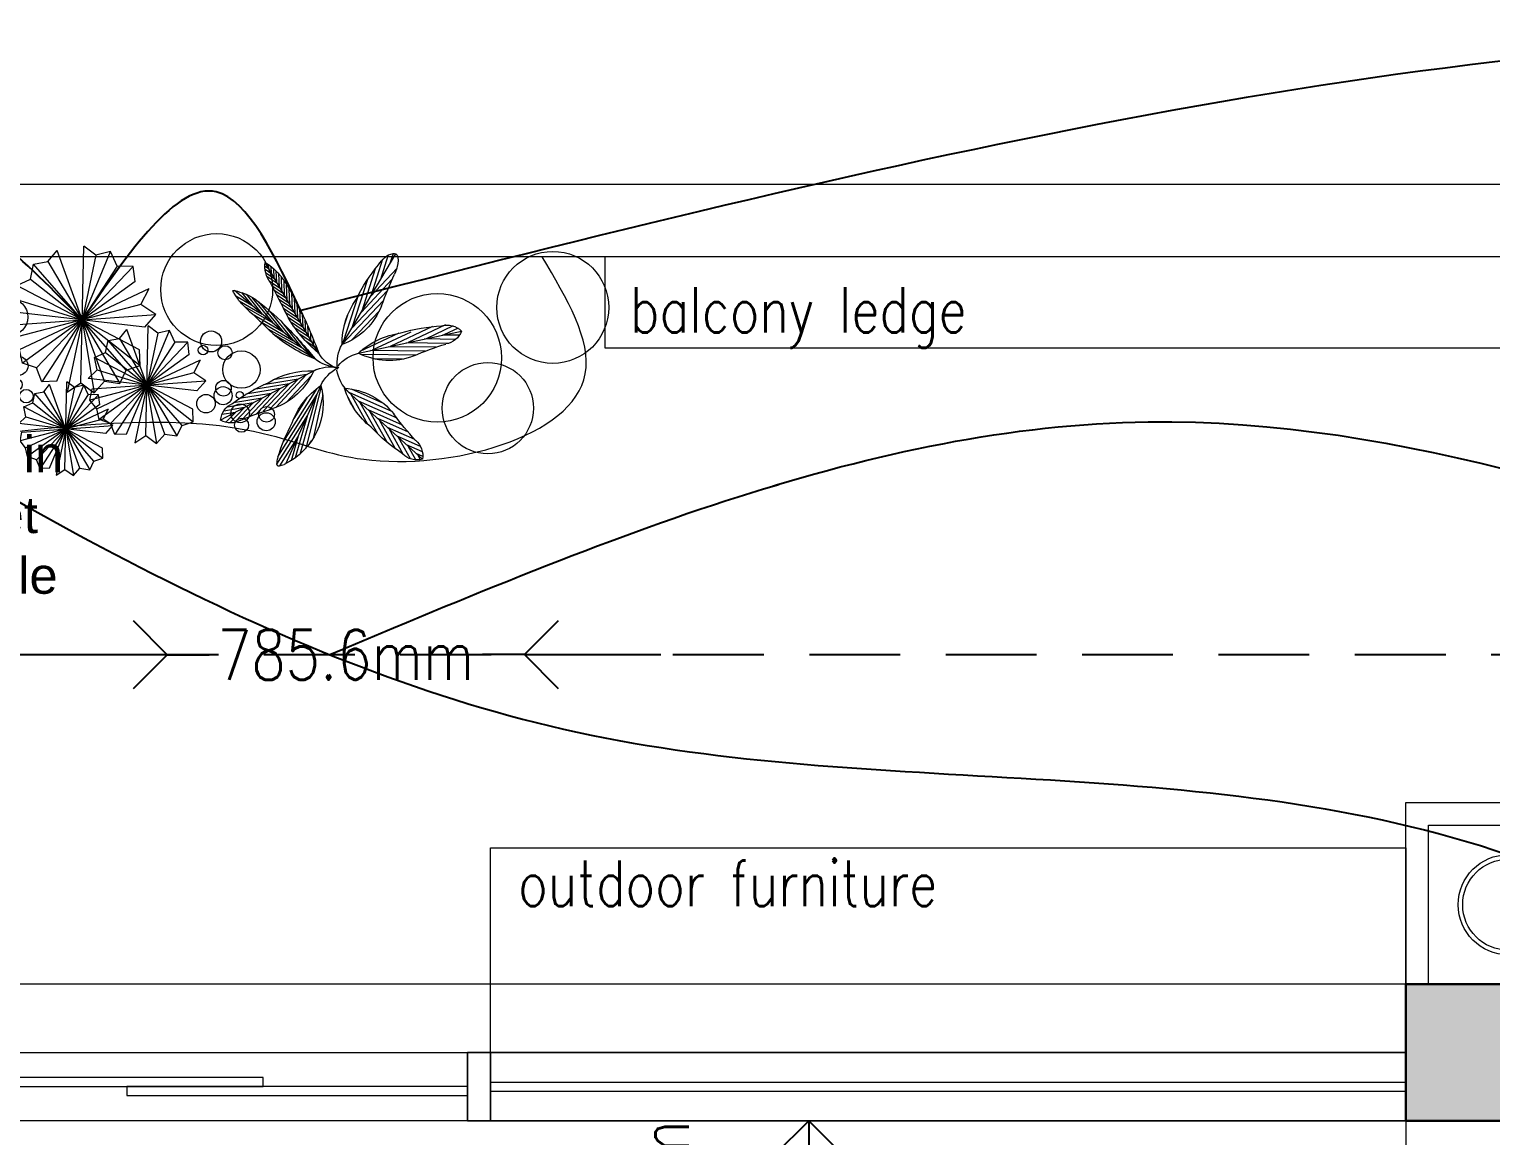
# Model space of a CAD drawing. Header units: millimetres. Extents: x 18660 to 770035, y -51195 to 133720.
# Drawn here: x 25026 to 28242, y 17082 to 19516 of the extents above; entities that cross this region are included whole.
import ezdxf
from ezdxf.lldxf.tags import DXFTag
from ezdxf.xclip import XClip

# ---------------------------------------------------------------- set-up
doc = ezdxf.new("R2010")
doc.units = ezdxf.units.MM
doc.header["$XCLIPFRAME"] = 2
doc.linetypes.add('HIDDEN', pattern=[0.375, 0.25, -0.125])
doc.layers.add('221105_Lighting Intent_Indo Nissin Raheja$0$0-BNA-CMNTS', color=240, linetype='Continuous', plot=False)
for name, color, linetype, lineweight in [('221105_Lighting Intent_Indo Nissin Raheja$0$BNA - CIV - Masonry', 250, 'Continuous', 30), ('221105_Lighting Intent_Indo Nissin Raheja$0$BNA - FF - Furn Fixed', 37, 'Continuous', 9), ('221105_Lighting Intent_Indo Nissin Raheja$0$BNA - FF - Furn Loose', 35, 'Continuous', 9), ('221105_Lighting Intent_Indo Nissin Raheja$0$BNA - HATCH - Masonry', 252, 'Continuous', 5), ('221105_Lighting Intent_Indo Nissin Raheja$0$BNA - LINE ELEV - Dark', 250, 'Continuous', 13), ('221105_Lighting Intent_Indo Nissin Raheja$0$BNA - LINE ELEV - Hidden', 252, '221105_Lighting Intent_Indo Nissin Raheja$0$DASHED', 13), ('221105_Lighting Intent_Indo Nissin Raheja$0$BNA - Text Specs', 253, 'Continuous', 0), ('221105_Lighting Intent_Indo Nissin Raheja$0$M-HVAC-TEXT1', 7, 'Continuous', 15)]:
    doc.layers.add(name, color=color, linetype=linetype, lineweight=lineweight)
for name, color, linetype, lineweight, true_color in [('221105_Lighting Intent_Indo Nissin Raheja$0$BNA - DW - Glass', 7, 'Continuous', 9, 0x007070), ('221105_Lighting Intent_Indo Nissin Raheja$0$BNA - Landscape', 7, 'Continuous', 5, 0x7c8e47), ('221105_Lighting Intent_Indo Nissin Raheja$0$BNA - LDSC - New', 7, 'Continuous', 13, 0x678156)]:
    doc.layers.add(name, color=color, linetype=linetype, lineweight=lineweight, true_color=true_color)
for name, color, linetype in [('221105_Lighting Intent_Indo Nissin Raheja$0$WINDOW', 3, 'Continuous'), ('DUMMY-TEXT', 4, 'Continuous'), ('SWITCHING CIRCUITS', 3, 'Continuous')]:
    doc.layers.add(name, color=color, linetype=linetype)
doc.layers.add('S+ TEXT', color=7, linetype='Continuous', true_color=0x009494)
doc.styles.add('221105_Lighting Intent_Indo Nissin Raheja$0$ARIAL', font='arial.ttf', dxfattribs={"width": 0.8})
doc.styles.add('221105_Lighting Intent_Indo Nissin Raheja$0$SIMPLEX', font='simplex8.shx', dxfattribs={"width": 0.8})
doc.styles.add('DPA_25', font='arial.ttf', dxfattribs={"height": 62.5})
doc.styles.add('ROMANS-TITLE', font='ROMANS.shx', dxfattribs={"width": 0.8})
tags = doc.linetypes.add('221105_Lighting Intent_Indo Nissin Raheja$0$DASHED', pattern=[19.05, 12.7, -6.35]).pattern_tags.tags
tags[6:7] = [DXFTag(74, 4), DXFTag(75, 0), DXFTag(340, '0'), DXFTag(46, 1.0), DXFTag(50, 0.0), DXFTag(44, 0.0), DXFTag(45, 0.0)]
tags[4:5] = [DXFTag(74, 4), DXFTag(75, 0), DXFTag(340, '0'), DXFTag(46, 1.0), DXFTag(50, 0.0), DXFTag(44, 0.0), DXFTag(45, 0.0)]
doc.dimstyles.new('BNA-Design', dxfattribs={"dimtxt": 200, "dimasz": 150, "dimexe": 100, "dimexo": 100, "dimgap": 1, "dimtad": 0, "dimdec": 1, "dimzin": 12, "dimdsep": 46, "dimtxsty": 'ROMANS-TITLE', "dimblk": 'OPEN90', "dimcen": 0.025, "dimclrd": 256, "dimclre": 253, "dimclrt": 256, "dimazin": 2, "dimtfac": 1, "dimtdec": 1, "dimtmove": 2, "dimatfit": 3, "dimldrblk": 'OPEN90', "dimfxl": 1, "dimtolj": 1, "dimtzin": 0, "dimlwd": -1, "dimlwe": 0, "dimarcsym": 0})

# ---------------------------------------------------------------- blocks, each defined once
blk = doc.blocks.new('221105_Lighting Intent_Indo Nissin Raheja$0$zw$3D6E')
at = {"layer": '221105_Lighting Intent_Indo Nissin Raheja$0$M-HVAC-TEXT1', "color": 7, "insert": (8908.6, 16396), "char_height": 74.211, "width": 72875.094, "attachment_point": 1, "style": '221105_Lighting Intent_Indo Nissin Raheja$0$ARIAL', "bg_fill": 2}
blk.add_mtext('{\\Fsimplex|c0;VRV OUTDOOR UNIT\\PMODEL :RXMQ8\\PDIVERSITY:120%\\PCAPACITY:8HP\\P940(W) X320(D) X1430(H)\\P3Ph/450V/50Hz}', dxfattribs=at)
blk = doc.blocks.new('221105_Lighting Intent_Indo Nissin Raheja$0$BNA Shrub 07')
h = blk.add_hatch()
h.set_pattern_fill('ANSI31', color=256, scale=19.79817, angle=117, style=0)
h.set_pattern_definition([(162, (-3336676.52, -3304496.03), (-7.64746381, -23.53647348), [])])
edge = h.paths.add_edge_path()
edge.add_ellipse((1075, 2276), major_axis=(1652, 1652), ratio=1, start_angle=174.3907, end_angle=184.0154)
edge.add_ellipse((2584, 3964), major_axis=(3253, 3253), ratio=1, start_angle=183.6197, end_angle=189.4254)
edge.add_line((-92, 223), (-825, 990))
edge.add_arc((-242, 1151), 605, 195.4892, 216.2482)
h = blk.add_hatch()
h.set_pattern_fill('ANSI31', color=256, scale=19.79817, angle=243, style=0)
h.set_pattern_definition([(288, (-3336676.52, -3304496.03), (23.53647348, 7.64746381), [])])
edge = h.paths.add_edge_path()
edge.add_arc((-866, 708), 285, 38.8628, 81.8716)
edge.add_line((-825, 990), (-92, 223))
edge.add_ellipse((-1346, -331), major_axis=(-969, 969), ratio=1, start_angle=248.8224, end_angle=269.6386)
edge.add_ellipse((12161, 14361), major_axis=(13144, 13144), ratio=1, start_angle=181.4575, end_angle=182.6084, ccw=False)
h = blk.add_hatch()
h.set_pattern_fill('ANSI31', color=256, scale=32.99695, angle=137, style=0)
h.set_pattern_definition([(182, (-3336676.52, -3304496.03), (1.4394712, -41.22106186), [])])
edge = h.paths.add_edge_path()
edge.add_arc((-458, -742), 792, 74.1084, 108.9665)
edge.add_ellipse((-390, -1776), major_axis=(1281, 1281), ratio=1, start_angle=55.3365, end_angle=68.4873)
edge.add_arc((-1071, -314), 205, 101.6249, 162.3023)
edge.add_line((-1266, -252), (-241, 20))
h = blk.add_hatch()
h.set_pattern_fill('ANSI31', color=256, scale=32.99695, angle=90, style=0)
h.set_pattern_definition([(135, (-3336925.184, -3304491.567), (-29.16545918, -29.16545918), [])])
edge = h.paths.add_edge_path()
edge.add_arc((475, -968), 205, 329.1248, 386.5651)
edge.add_ellipse((475, -968), major_axis=(-145, 145), ratio=1, start_angle=251.5651, end_angle=254.8021)
edge.add_arc((-1071, -1424), 1812, 17.9397, 31.0906)
edge.add_arc((-251, -791), 792, 22.4606, 57.3186)
edge.add_line((177, -124), (651, -1073))
h = blk.add_hatch()
h.set_pattern_fill('ANSI31', color=256, scale=32.99695, angle=30, style=0)
h.set_pattern_definition([(75, (-3336676.52, -3304496.03), (-39.84075815, 10.67529897), [])])
edge = h.paths.add_edge_path()
edge.add_arc((-711, -901), 200, 273.7574, 335.188)
edge.add_ellipse((2145, -2724), major_axis=(2256, 2256), ratio=1, start_angle=95.7624, end_angle=101.9603, ccw=False)
edge.add_arc((-876, -294), 687, 323.162, 371.0605)
edge.add_line((-202, -162), (-698, -1100))
for p, q in [((-28, 243), (-469, 1208)), ((-422, 1183), (-375, 1003)), ((-470, 1138), (-375, 1003)), ((-465, 1088), (-318, 877)), ((-384, 1136), (-318, 877)), ((-342, 1070), (-260, 751)), ((-92, 223), (-825, 990)), ((-449, 1021), (-260, 751)), ((-427, 946), (-203, 626)), ((-292, 974), (-203, 626)), ((70, 201), (825, 990)), ((497, 647), (620, 911)), ((567, 721), (679, 959)), ((638, 794), (727, 985)), ((638, 794), (825, 892)), ((708, 868), (767, 993)), ((708, 868), (830, 932)), ((-380, 837), (-145, 500)), ((-242, 880), (-145, 500)), ((-190, 782), (-101, 404)), ((285, 425), (437, 751)), ((356, 499), (504, 816)), ((426, 573), (565, 870)), ((497, 647), (755, 782)), ((567, 721), (800, 843)), ((-301, 679), (-101, 404)), ((-153, 713), (-46, 283)), ((148, 282), (289, 591)), ((214, 351), (364, 671)), ((285, 425), (620, 601)), ((356, 499), (665, 661)), ((426, 573), (717, 725)), ((-184, 479), (-46, 283)), ((148, 282), (550, 488)), ((214, 351), (592, 549)), ((138, 230), (472, 402)), ((255, 145), (855, 323)), ((309, 127), (1006, 334)), ((309, 127), (1006, 334)), ((538, 161), (1098, 327)), ((768, 195), (1105, 295)), ((213, 113), (1067, 239)), ((373, 214), (608, 284)), ((538, 161), (985, 163)), ((768, 195), (1024, 196)), ((-241, 20), (-1266, -252)), ((-246, 19), (-779, -261)), ((-14, -6), (11, 4)), ((222, 108), (865, 88)), ((300, 70), (748, 42)), ((309, 127), (939, 130)), ((-784, -124), (-1130, -306)), ((-604, -77), (-1010, -289)), ((-425, -29), (-888, -272)), ((-312, -63), (-667, -249)), ((651, -1073), (177, -124)), ((-202, -162), (-698, -1100)), ((-549, -613), (-268, -287)), ((-505, -499), (-223, -171)), ((214, -536), (165, -195)), ((271, -644), (204, -179)), ((323, -715), (263, -296)), ((374, -786), (321, -413)), ((-661, -807), (-354, -450)), ((427, -862), (379, -529)), ((-713, -930), (-441, -614)), ((481, -946), (438, -646)), ((-725, -1007), (-527, -778)), ((533, -1019), (496, -763)), ((579, -1052), (555, -880)), ((-716, -1060), (-614, -941)), ((623, -1068), (613, -996))]:
    blk.add_line(p, q)
for centre, major_axis, start_param, end_param in [((135, 1169), (-428, 428), 0.722305, 1.084618), ((16178, 9592), (13144, 13144), 2.833601, 2.853687), ((-242, 1151), (-428, 428), 1.055735, 1.418049), ((-866, 708), (201, 201), 6.176071, 6.926716), ((12161, 14361), (13144, 13144), 3.167031, 3.187117), ((1748, 1801), (-1652, 1652), 1.139465, 1.307448), ((1736, -513), (1281, 1281), 1.442743, 1.672268), ((785, 788), (145, 145), 0.590761, 1.64978), ((631, 939), (141, 141), 4.681483, 5.75365), ((1075, 2276), (1652, 1652), 3.043692, 3.211675), ((3263, -1194), (2256, 2256), 1.683492, 1.791664), ((-1346, -331), (-969, 969), 4.34277, 4.706082), ((3726, 2902), (3253, 3253), 2.871338, 2.972667), ((-1393, 130), (969, 969), 5.580136, 5.943447), ((864, 45), (-560, 560), -0.04915, 0.559237), ((2584, 3964), (3253, 3253), 3.204768, 3.306097), ((3, 904), (486, 486), 4.055389, 4.891377), ((1058, -1478), (-1281, 1281), -0.76731, -0.560197), ((-369, -33), (266, 266), 5.590737, 6.243453), ((-372, 92), (266, 266), 5.257307, 5.910023), ((368, -33), (-266, 266), 0.039732, 0.692448), ((713, -501), (-560, 560), -0.710819, -0.102432), ((562, 705), (-486, 486), 1.822924, 3.209168), ((-390, -1776), (1281, 1281), 0.965804, 1.195329), ((-795, 426), (486, 486), 4.02988, 4.865868), ((-458, -742), (-560, 560), -1.062758, -0.454371), ((-151, -345), (266, 266), 0.374827, 1.027543), ((128, -344), (-266, 266), -0.371007, 0.281709), ((274, -258), (266, 266), 0.948859, 1.601575), ((-137, -341), (266, 266), 5.97868, 6.631396), ((1844, -2954), (2256, 2256), 1.115152, 1.129995), ((848, -271), (-486, 486), 0.569559, 1.405547), ((-251, -791), (560, 560), 5.889798, 6.498185), ((-530, -3442), (2256, 2256), 0.846407, 0.95458), ((211, -838), (560, 560), 1.333, 1.941388), ((-876, -294), (-486, 486), 3.284046, 4.120034), ((1016, -1490), (-1281, 1281), 0.219969, 0.449495), ((-1071, -1424), (-1281, 1281), 4.240098, 4.469624), ((2145, -2724), (2256, 2256), 1.67137, 1.779542), ((-2227, -2632), (2256, 2256), 6.051643, 6.159816), ((475, -968), (145, 145), 4.958913, 6.017932), ((-519, -999), (-145, 145), 0.242458, 1.301477), ((-711, -901), (141, 141), 3.992569, 5.064736), ((669, -874), (141, 141), 2.76645, 3.838617)]:
    blk.add_ellipse(centre, major_axis=major_axis, ratio=1, start_param=start_param, end_param=end_param)
for points in [[(-332, 1051), (-442, 1207), (-466, 1224), (-469, 1208)], [(1025, 334), (1080, 331), (1103, 324), (1080, 253)], [(-1112, -114), (-1261, -226), (-1266, -252), (-1178, -298), (-1067, -297)]]:
    blk.add_spline(points, degree=3)
blk = doc.blocks.new('221105_Lighting Intent_Indo Nissin Raheja$0$bush')
at = {"linetype": 'Continuous'}
for points in [[(197.9, 576.6), (172.7, 532.8), (122.9, 541.6), (110.8, 495.9), (65.6, 481.9), (66, 436.9), (33.8, 405.5), (57, 363.5)], [(160.8, 182.5), (359.4, 557.6)], [(304.4, 163.4), (197.9, 576.6)], [(231.2, 164.8), (280.4, 582.2)], [(240.4, 560.7), (280.4, 582.2), (314.2, 551.5), (359.4, 557.6), (385.7, 524.2)], [(240.4, 560.7), (269.2, 133.9)], [(110.8, 495.9), (416.6, 202.8)], [(385.7, 524.2), (113.9, 182.3)], [(114.5, 237.6), (424.2, 506.1)], [(254.1, 358.6), (122.9, 541.6)], [(172.7, 532.8), (349.4, 154.6)], [(314.2, 551.5), (187.1, 143.6)], [(385.7, 524.2), (424.2, 506.1), (434.7, 464.3)], [(434.7, 464.3), (59.7, 244.9)], [(426.6, 245.7), (65.6, 481.9)], [(66, 436.9), (461.9, 272)], [(73.5, 293.8), (466, 434.7)], [(466, 434.7), (450.4, 390.2), (479.2, 353), (450.1, 316.9), (461.9, 272), (426.6, 245.7), (416.6, 202.8)], [(450.1, 316.9), (33.8, 405.5)], [(57, 363.5), (479.2, 353)], [(450.4, 390.2), (254.1, 358.6)], [(-28.6, -242.2), (33, 279.5)], [(-17.1, 252.7), (33, 279.5), (75.2, 241.2), (131.7, 248.7), (164.6, 207)], [(73.5, 293.8), (59.7, 244.9), (114.5, 237.6), (113.9, 182.3)], [(-70.2, 272.6), (-101.7, 217.8), (-164, 228.8), (-179.1, 171.6), (-235.5, 154.1), (-235.1, 97.9), (-275.3, 58.6), (-246.3, 6.2)], [(0, 0), (-164, 228.8)], [(-116.6, -220.1), (131.7, 248.7)], [(-101.7, 217.8), (119.1, -255)], [(75.2, 241.2), (-83.8, -268.7)], [(62.9, -244), (-70.2, 272.6)], [(-17.1, 252.7), (19, -280.8)], [(215.7, -141.1), (-235.5, 154.1)], [(-179.1, 171.6), (203.2, -194.8)], [(164.6, 207), (-175.2, -220.3)], [(-174.4, -151.2), (212.7, 184.4)], [(326.1, 198.7), (286.7, 130.2), (209, 143.9), (190.1, 72.5), (119.5, 50.6), (120, -19.7), (69.8, -68.8), (106, -134.4)], [(160.8, 182.5), (187.1, 143.6), (231.2, 164.8), (269.2, 133.9), (304.4, 163.4), (349.4, 154.6)], [(164.6, 207), (212.7, 184.4), (225.8, 132.1)], [(413.9, -142), (209, 143.9)], [(268.2, -417.2), (578.5, 168.9)], [(507.9, 159.4), (309.2, -477.9)], [(492.5, -447.1), (326.1, 198.7)], [(378.2, -444.8), (455.1, 207.4)], [(392.6, 173.8), (455.1, 207.4), (507.9, 159.4), (578.5, 168.9), (619.6, 116.7)], [(392.6, 173.8), (437.6, -493.1)], [(225.8, 132.1), (-242.9, -142.2)], [(-235.1, 97.9), (259.8, -108.2)], [(-225.7, -81), (264.9, 95.1)], [(190.1, 72.5), (667.9, -385.5)], [(619.6, 116.7), (194.9, -417.4)], [(195.9, -331), (679.8, 88.4)], [(264.9, 95.1), (245.4, 39.6), (281.4, -7), (245.1, -52.2), (259.8, -108.2), (215.7, -141.1), (203.2, -194.8)], [(286.7, 130.2), (562.8, -460.8)], [(619.6, 116.7), (679.8, 88.4), (696.1, 23.1)], [(245.1, -52.2), (-275.3, 58.6)], [(-246.3, 6.2), (281.4, -7)], [(245.4, 39.6), (0, 0)], [(696.1, 23.1), (110.2, -319.7)], [(683.5, -318.4), (119.5, 50.6)], [(720.3, -207.3), (69.8, -68.8)], [(120, -19.7), (738.7, -277.3)], [(131.7, -243.3), (745.1, -23.2)], [(745.1, -23.2), (720.7, -92.6), (765.6, -150.8), (720.3, -207.3), (738.7, -277.3), (683.5, -318.4), (667.9, -385.5)], [(-225.7, -81), (-242.9, -142.2), (-174.4, -151.2), (-175.2, -220.3)], [(106, -134.4), (765.6, -150.8)], [(720.7, -92.6), (413.9, -142)], [(-116.6, -220.1), (-83.8, -268.7), (-28.6, -242.2), (19, -280.8), (62.9, -244), (119.1, -255)], [(131.7, -243.3), (110.2, -319.7), (195.9, -331), (194.9, -417.4)], [(268.2, -417.2), (309.2, -477.9), (378.2, -444.8), (437.6, -493.1), (492.5, -447.1), (562.8, -460.8)]]:
    blk.add_lwpolyline(points, dxfattribs=at)
for centre, radius in [((491.9, 301.8), 32.2), ((557.9, 273.1), 27.6), ((588.1, 188.5), 44.5), ((735.9, 172.6), 22.8), ((732, -0.1), 89.1), ((802.9, 74.7), 33.6), ((886.4, 55.5), 50), ((902.5, 109.4), 22.8), ((-489, -28.1), 33.6), ((-586.8, -94.9), 43.1), ((-458, -75.8), 44.5), ((-291.7, -45.1), 44.2), ((846.8, -54.7), 22.1), ((-572.8, -127.4), 37), ((-417.7, -153.3), 16.6), ((-347.7, -115.4), 43.1), ((-333.6, -147.8), 37), ((-370.9, -265.5), 89.1), ((-265.6, -302.5), 33.6), ((-182, -321.8), 50), ((-166, -267.8), 22.8)]:
    blk.add_circle(centre, radius, dxfattribs=at)
blk = doc.blocks.new('221105_Lighting Intent_Indo Nissin Raheja$0$zw$98E6')
at = {"layer": '221105_Lighting Intent_Indo Nissin Raheja$0$BNA - HATCH - Masonry', "ltscale": 20, "true_color": 0x969696}
h = blk.add_hatch(color=252, dxfattribs=at)
edge = h.paths.add_edge_path()
edge.add_spline(control_points=[(-5964.6, 9431.9), (-5964, 9431), (-5940.8, 9480), (-5944, 9436.2), (-5932.4, 9449.1)], knot_values=[34.526531, 34.526531, 34.526531, 34.526531, 37.947581, 73.973538, 73.973538, 73.973538, 73.973538], degree=3, periodic=0)
edge.add_ellipse((-6204.3, 9636.8), major_axis=(283.9, -168.9), ratio=1, start_angle=356.1282, end_angle=362.4139)
edge.add_line((-5913.5, 9480), (-5380.5, 9480))
edge.add_line((-5380.5, 9480), (-5380.5, 9180))
edge.add_line((-5380.5, 9180), (-7557.5, 9180))
edge.add_line((-7557.5, 9180), (-7557.5, 9480))
edge.add_line((-7557.5, 9480), (-5962.8, 9480))
edge.add_line((-5962.8, 9480), (-5964.6, 9431.9))
blk.add_hatch(color=252, dxfattribs=at).paths.add_polyline_path([(-7557.5, 9340), (-7557.5, 9480), (-7557.5, 9480), (-7507.5, 9480), (-7060, 9480), (-7010, 9480), (-6370.7, 9480), (-6370.9, 9479.1), (-6369.4, 9480), (-6293.6, 9480), (-6291.3, 9478.5), (-6289.8, 9480), (-5926.2, 9480), (-5876.2, 9480), (-5428.6, 9480), (-5380.5, 9480), (-5380.5, 9340), (-5380.5, 9320), (-5380.5, 9180), (-7550.8, 9180), (-7557.5, 9180), (-7557.5, 9320)])
at = {"layer": '221105_Lighting Intent_Indo Nissin Raheja$0$BNA - CIV - Masonry', "color": 252, "ltscale": 800, "true_color": 0x969696}
blk.add_line((-7557.5, 9330), (-7557.5, 9180), dxfattribs=at)
blk.add_lwpolyline([(-7557.5, 9480), (-5380.5, 9480), (-5380.5, 9180), (-7557.5, 9180)], close=True, dxfattribs=at)
at = {"layer": '221105_Lighting Intent_Indo Nissin Raheja$0$BNA - DW - Glass', "color": 252, "linetype": 'Continuous', "true_color": 0x969696}
for p, q in [((-9571.8, 9265), (-7557.5, 9265)), ((-9571.8, 9245), (-7557.5, 9245))]:
    blk.add_line(p, q, dxfattribs=at)
for points in [[(-9621.8, 9330), (-9571.8, 9330), (-9571.8, 9180), (-9621.8, 9180)], [(-9571.8, 9330), (-9621.8, 9330), (-9621.8, 9180), (-9571.8, 9180)]]:
    blk.add_lwpolyline(points, close=True, dxfattribs=at)
for points in [[(-10821.8, 9255), (-10071.8, 9255), (-10071.8, 9275), (-10821.8, 9275)], [(-9621.8, 9255), (-10371.8, 9255), (-10371.8, 9235), (-9621.8, 9235)]]:
    blk.add_lwpolyline(points, dxfattribs=at)
at = {"layer": '221105_Lighting Intent_Indo Nissin Raheja$0$BNA - FF - Furn Fixed', "color": 252, "true_color": 0x969696}
blk.add_line((-7557.5, 9180), (-7557.5, 8880), dxfattribs=at)
blk.add_lwpolyline([(-9320.3, 11080), (-9320.3, 10880), (-1450, 10880)], dxfattribs=at)
for points in [[(-7557.5, 9880), (-7010, 9880), (-7010, 9480), (-7557.5, 9480)], [(-7507.5, 9830), (-7060, 9830), (-7060, 9480), (-7507.5, 9480)]]:
    blk.add_lwpolyline(points, close=True, dxfattribs=at)
at = {"layer": '221105_Lighting Intent_Indo Nissin Raheja$0$BNA - FF - Furn Fixed', "color": 252, "true_color": 0x969696, "end_tangent": (-1, 0)}
blk.add_spline([(-11570, 10867.6), (-11305.2, 10722.3), (-10056.4, 10687.9), (-9850.4, 10634.5), (-9362.9, 10822.6), (-9457.5, 11080)], degree=3, dxfattribs=at)
at = {"layer": '221105_Lighting Intent_Indo Nissin Raheja$0$BNA - FF - Furn Loose', "color": 252, "true_color": 0x969696}
blk.add_lwpolyline([(-7557.5, 9330), (-9571.8, 9330), (-9571.8, 9780), (-7557.5, 9780)], close=True, dxfattribs=at)
at = {"layer": '221105_Lighting Intent_Indo Nissin Raheja$0$BNA - FF - Furn Loose', "color": 252, "ltscale": 50, "true_color": 0x969696}
for radius in [110, 100]:
    blk.add_circle((-7332.5, 9655), radius, dxfattribs=at)
at = {"layer": '221105_Lighting Intent_Indo Nissin Raheja$0$BNA - Landscape', "color": 252, "ltscale": 10, "true_color": 0x969696}
for centre, radius in [((-10173.9, 11007.9), 123.1), ((-9434.5, 10968.6), 123.1), ((-9688.6, 10857.6), 141.4), ((-9577.4, 10747), 100.5)]:
    blk.add_circle(centre, radius, dxfattribs=at)
at = {"layer": '221105_Lighting Intent_Indo Nissin Raheja$0$BNA - LINE ELEV - Dark', "color": 252, "linetype": 'Continuous', "true_color": 0x969696}
for p, q in [((-10821.8, 9330), (-9621.8, 9330)), ((-9571.8, 9330), (-7557.5, 9330)), ((-9621.8, 9180), (-10821.8, 9180)), ((-9571.8, 9180), (-7557.5, 9180))]:
    blk.add_line(p, q, dxfattribs=at)
blk.add_lwpolyline([(-11570, 11240), (-6660, 11240), (-6660, 11080), (-11570, 11080)], close=True, dxfattribs=at)
at = {"layer": '221105_Lighting Intent_Indo Nissin Raheja$0$BNA - LINE ELEV - Hidden', "color": 252, "lineweight": 9, "ltscale": 20, "true_color": 0x969696}
for p, q in [((-7557.5, 9480), (-11570, 9480)), ((-7557.5, 9180), (-11570, 9180))]:
    blk.add_line(p, q, dxfattribs=at)
at = {"layer": '221105_Lighting Intent_Indo Nissin Raheja$0$BNA - LDSC - New', "color": 252, "true_color": 0x969696}
for name, p, xscale, yscale, zscale, rotation in [('221105_Lighting Intent_Indo Nissin Raheja$0$bush', (-10327.4, 10797.8), 0.4618300174231234, 0.4618300174231234, 0.4618300174231234, 153.7222092800493), ('221105_Lighting Intent_Indo Nissin Raheja$0$BNA Shrub 07', (-9908.2, 10835.2), -0.2185180664062501, 0.21851806640625, 0.21851806640625, 74.24300958410088)]:
    blk.add_blockref(name, p, dxfattribs=dict(at, xscale=xscale, yscale=yscale, zscale=zscale, rotation=rotation))
at = {"layer": '221105_Lighting Intent_Indo Nissin Raheja$0$BNA - Text Specs', "color": 252, "ltscale": 100, "true_color": 0x969696, "char_height": 100, "attachment_point": 7, "style": '221105_Lighting Intent_Indo Nissin Raheja$0$SIMPLEX'}
for s, insert, width in [('balcony ledge', (-9264.5, 10880), 1297.379), ('outdoor furniture', (-9510.8, 9651.9), 1159.53)]:
    blk.add_mtext(s, dxfattribs=dict(at, insert=insert, width=width))
blk = doc.blocks.new('221105_Lighting Intent_Indo Nissin Raheja', base_point=(179843, 23050))
at = {"layer": '221105_Lighting Intent_Indo Nissin Raheja$0$0-BNA-CMNTS', "ltscale": 800}
blk.add_blockref('221105_Lighting Intent_Indo Nissin Raheja$0$zw$3D6E', (138847.624, -15974.879), dxfattribs=at)
at = {"layer": '221105_Lighting Intent_Indo Nissin Raheja$0$WINDOW', "color": 252, "ltscale": 800, "true_color": 0x969696}
blk.add_blockref('221105_Lighting Intent_Indo Nissin Raheja$0$zw$98E6', (207162.524, -10118.896), dxfattribs=at)
blk = doc.blocks.new('_Open90')
at = {"layer": 'DUMMY-TEXT', "color": 0, "lineweight": -2}
for p, q in [((-0.5, 0.5), (0, 0)), ((0, 0), (-1, 0)), ((0, 0), (-0.5, -0.5))]:
    blk.add_line(p, q, dxfattribs=at)
blk = doc.blocks.new('*D246')
at = {"color": 253, "lineweight": 0, "ltscale": 800, "transparency": 16777216}
for p, q in [((26841.2, 17115.2), (26841.2, 17115.2)), ((26841.2, 16665.3), (26841.2, 16665.3))]:
    blk.add_line(p, q, dxfattribs=at)
at = {"ltscale": 800, "transparency": 16777216}
blk.add_line((26741.2, 16815.3), (26741.2, 16965.2), dxfattribs=at)
at = {"layer": 'DEFPOINTS', "color": 0, "ltscale": 800, "transparency": 16777216}
for p in [(26741.2, 17115.2), (26741.2, 17115.2), (26741.2, 16665.3)]:
    blk.add_point(p, dxfattribs=at)
at = {"ltscale": 800, "transparency": 16777216, "xscale": 150, "yscale": 150, "zscale": 150}
for p, rotation in [((26741.2, 17115.2), 90), ((26741.2, 16665.3), 270)]:
    blk.add_blockref('_Open90', p, dxfattribs=dict(at, rotation=rotation))
at = {"ltscale": 800, "transparency": 16777216, "insert": (26422.4, 16890.2), "char_height": 110, "attachment_point": 5, "rotation": 90, "style": 'ROMANS-TITLE'}
blk.add_mtext('\\A1;450mm', dxfattribs=at)
blk = doc.blocks.new('*D213')
at = {"ltscale": 800, "transparency": 16777216}
for p, q in [((24192.7, 18140.1), (24350.1, 18140.1)), ((25180, 18140.1), (25022.6, 18140.1))]:
    blk.add_line(p, q, dxfattribs=at)
at = {"layer": 'DEFPOINTS', "color": 0, "ltscale": 800, "transparency": 16777216}
for p in [(24042.7, 18140.1), (24042.7, 18140.1), (25330, 18140.1)]:
    blk.add_point(p, dxfattribs=at)
at = {"ltscale": 800, "transparency": 16777216, "xscale": 150, "yscale": 150, "zscale": 150, "rotation": 180.000000000001}
blk.add_blockref('_Open90', (24042.7, 18140.1), dxfattribs=at)
at = {"ltscale": 800, "transparency": 16777216, "xscale": 150, "yscale": 150, "zscale": 150}
blk.add_blockref('_Open90', (25330, 18140.1), dxfattribs=at)
at = {"ltscale": 800, "transparency": 16777216, "insert": (24686.3, 18140.1), "char_height": 110, "attachment_point": 5, "style": 'ROMANS-TITLE'}
blk.add_mtext('\\A1;1287.3mm', dxfattribs=at)
blk = doc.blocks.new('*D214')
at = {"ltscale": 800, "transparency": 16777216}
for p, q in [((25180, 18140.1), (25030, 18140.1)), ((25330, 18140.1), (25422.2, 18140.1)), ((26115.6, 18140.2), (26023.4, 18140.2)), ((26265.6, 18140.2), (26415.6, 18140.2))]:
    blk.add_line(p, q, dxfattribs=at)
at = {"layer": 'DEFPOINTS', "color": 0, "ltscale": 800, "transparency": 16777216}
for p in [(25330, 18140.1), (26115.6, 18140.2), (26115.6, 18140.2)]:
    blk.add_point(p, dxfattribs=at)
at = {"ltscale": 800, "transparency": 16777216, "xscale": 150, "yscale": 150, "zscale": 150}
for p, rotation in [((25330, 18140.1), 0.000994405692829048), ((26115.6, 18140.2), 180.0009944056928)]:
    blk.add_blockref('_Open90', p, dxfattribs=dict(at, rotation=rotation))
at = {"ltscale": 800, "transparency": 16777216, "insert": (25722.8, 18140.1), "char_height": 110, "attachment_point": 5, "rotation": 0.001, "style": 'ROMANS-TITLE'}
blk.add_mtext('\\A1;785.6mm', dxfattribs=at)

msp = doc.modelspace()

# ---------------------------------------------------------------- block references
at = {"color": 1, "ltscale": 800, "true_color": 0xff0004}
ref = msp.add_blockref('221105_Lighting Intent_Indo Nissin Raheja', (8293.14, 41104.14), dxfattribs=at)
XClip(ref).set_block_clipping_path([(190209.5960207216, -11586.8480245116), (208867.2415907553, 3230.2594809751)])

# ---------------------------------------------------------------- next in the draw order: linework, layer by layer
at = {"linetype": 'HIDDEN', "ltscale": 800}
msp.add_line((24042.66, 18140.14), (34162.66, 18140.14), dxfattribs=at)
at = {"layer": 'SWITCHING CIRCUITS'}
for points in [[(33629.64, 18589.47, 0), (29124.53, 19501.16), (25623.77, 18896.93)], [(25627.18, 18889.54), (25437.58, 19158.14), (25142.94, 18876.44)], [(25142.94, 18876.44), (24772.11, 19129.23), (24434.48, 18812.81)], [(24434.48, 18812.81), (26262.28, 17963.35), (28280.12, 17700.24), (28930.55, 17476.61), (30025.86, 17685.36)], [(25687.93, 18140.14), (27487.96, 18652.23), (29166.32, 18262.57)]]:
    msp.add_spline(points, degree=3, dxfattribs=at)

# ---------------------------------------------------------------- next in the draw order: texts
at = {"layer": 'S+ TEXT', "insert": (24685.14, 18620.85), "char_height": 80, "width": 2329.3691, "attachment_point": 1, "style": 'DPA_25'}
msp.add_mtext('Driver in \\Pcabinet\\Pfor table', dxfattribs=at)

# ---------------------------------------------------------------- next in the draw order: dimensions: what is measured, and where the dimension line sits
at = {"ltscale": 800}
for p2, picture, middle in [((24042.66, 18140.14), '*D213', (24686.33, 18140.14)), ((26115.58, 18140.16), '*D214', (25722.79, 18140.15))]:
    dim = msp.add_aligned_dim(p1=(25330, 18140.14), p2=p2, distance=0, dimstyle='BNA-Design', override={"dimtxt": 110, "dimpost": 'mm\\X', "dimtfillclr": 256}, dxfattribs=at)
    dim.commit()
    dim.dimension.update_dxf_attribs({"geometry": picture, "text_midpoint": middle})
dim = msp.add_linear_dim(base=(26741.22, 17115.24), p1=(26741.22, 16665.25), p2=(26741.22, 17115.24), angle=90, dimstyle='BNA-Design', override={"dimtxt": 110, "dimpost": 'mm\\X', "dimtfillclr": 256}, dxfattribs=at)
dim.commit()
dim.dimension.update_dxf_attribs({"geometry": '*D246', "text_midpoint": (26422.38, 16890.25), "dimtype": 161})

doc.saveas('drawing.dxf')
